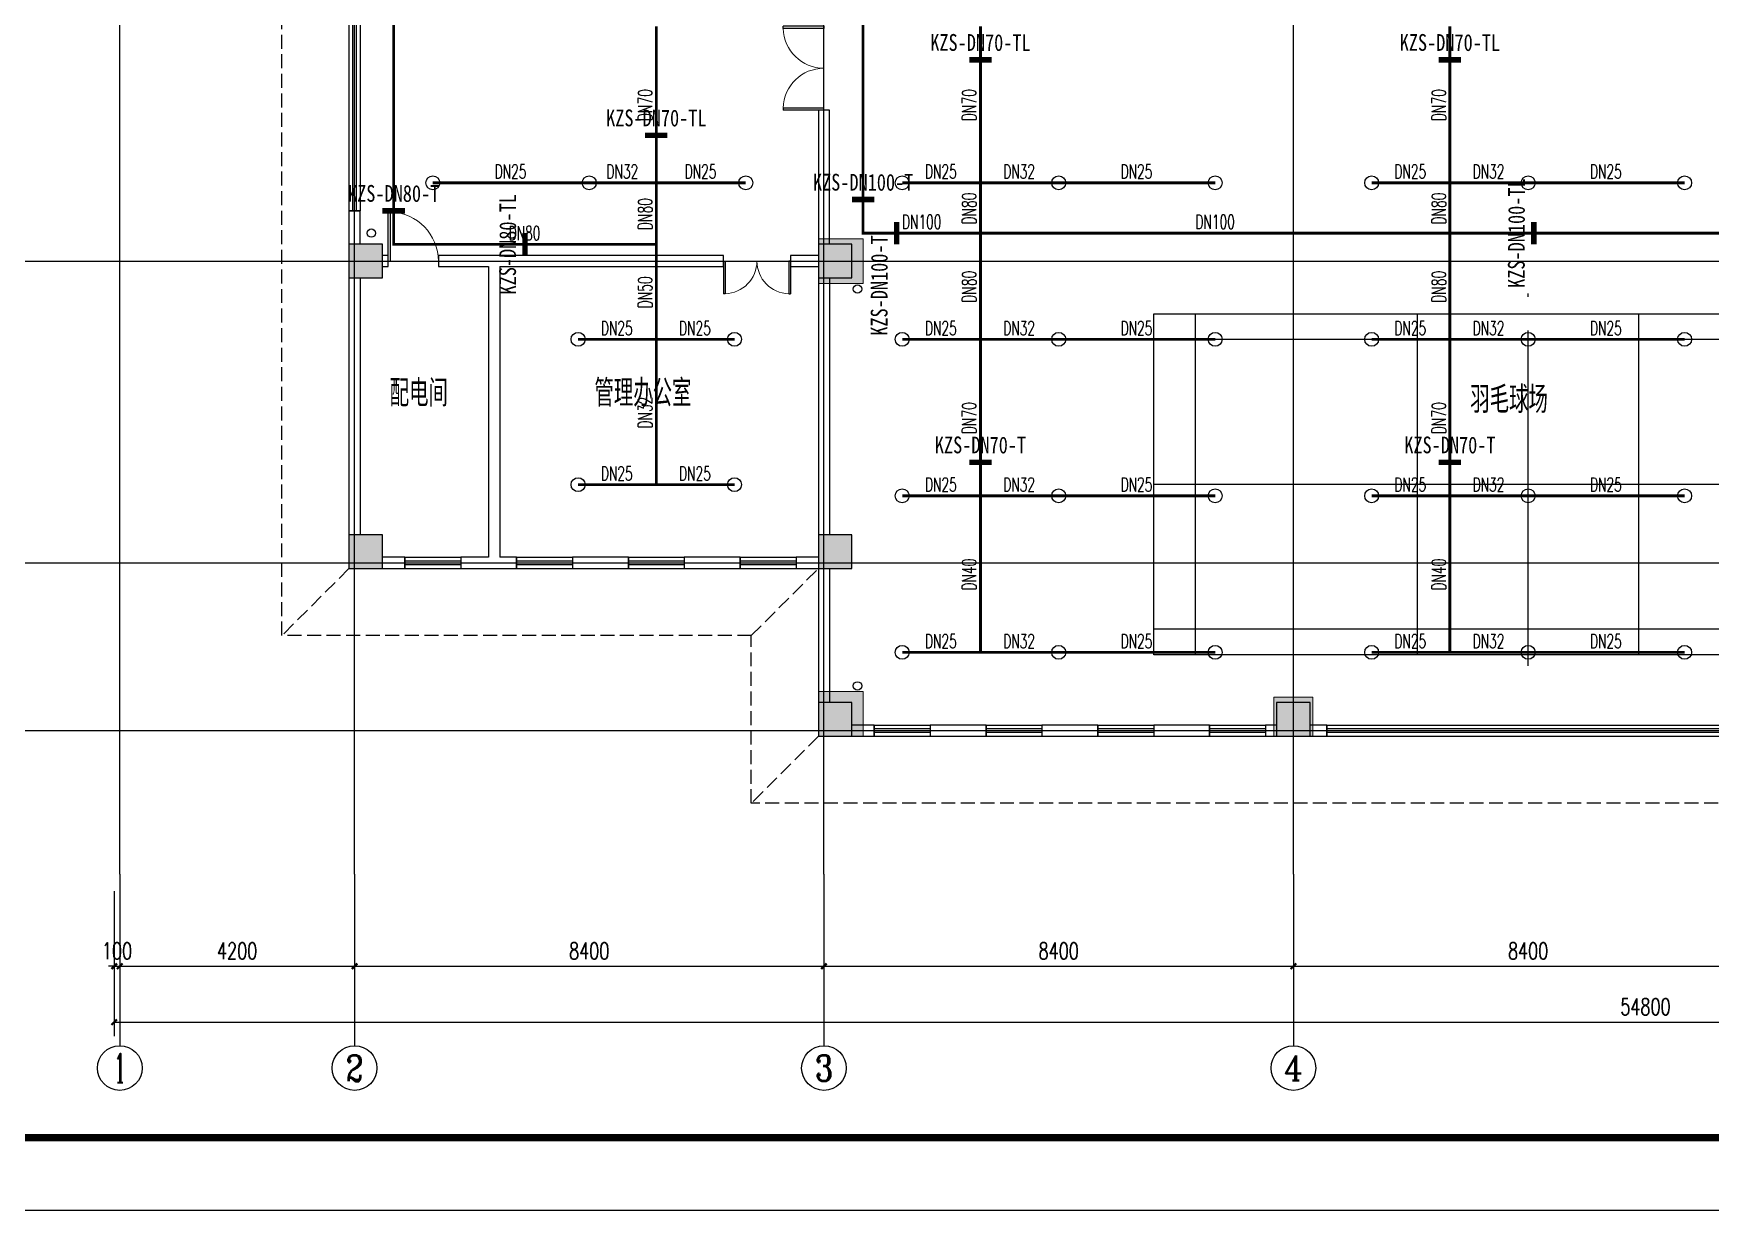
# Model space of a CAD drawing. Extents: x 817814 to 953178, y -139555 to 106956.
# Drawn here: x 860349 to 890356, y -139555 to -118500 of the extents above; entities that cross this region are included whole.
import ezdxf
from ezdxf.enums import TextEntityAlignment as Align

# ---------------------------------------------------------------- set-up
doc = ezdxf.new("R2010")
doc.units = 0
doc.header["$LTSCALE"] = 1000
doc.header["$MEASUREMENT"] = 0
doc.linetypes.add('__DASH', pattern=[0.35, 0.25, -0.1])
doc.linetypes.add('DOTE', pattern=[2.42, 2, -0.2, 0.02, -0.2])
doc.layers.add('15101', color=5, linetype='Continuous', lineweight=18)
for name, color, linetype in [('A-Roof-Drng', 8, 'Continuous'), ('AXIS', 3, 'Continuous'), ('AXIS_TEXT', 7, 'Continuous'), ('BTTK', 7, 'Continuous'), ('COLUMN', 2, 'Continuous'), ('DOOR_FIRE', 4, 'Continuous'), ('DOTE', 8, 'Continuous'), ('P-SPRN-IDEN', 4, 'Continuous'), ('P-SPRN-NAZL', 3, 'Continuous'), ('P-SPRN-PIPE', 6, 'Continuous'), ('PUB_DIM', 3, 'Continuous'), ('PUB_HATCH', 8, 'Continuous'), ('PUB_TEXT', 7, 'Continuous'), ('PUB_TITLE', 4, 'Continuous'), ('WALL', 2, 'Continuous'), ('WINDOW', 4, 'Continuous'), ('体育场地', 136, 'Continuous'), ('抗震支吊架', 2, 'Continuous'), ('散水', 151, '__DASH'), ('面积线', 3, 'Continuous')]:
    doc.layers.add(name, color=color, linetype=linetype)
doc.layers.add('建筑底图', color=6, linetype='Continuous', plot=False)
doc.styles.add('_TCH_AXIS', font='COMPLEX', dxfattribs={"bigfont": 'GBCBIG'})
doc.styles.add('_TCH_DIM_T3', font='SIMPLEX', dxfattribs={"width": 0.705882, "bigfont": 'GBCBIG'})
doc.styles.add('_TWT_PIPEDN', font='simplex.shx', dxfattribs={"width": 0.8, "height": 3.5, "bigfont": 'gbcbig.shx'})
doc.styles.add('COMPLEX', font='COMPLEX')
doc.styles.add('HZ(TK)', font='geniso.shx', dxfattribs={"width": 0.9, "bigfont": 'hztxt.shx'})
doc.styles.add('kzcad', font='', dxfattribs={"width": 0.8})
doc.styles.get("Standard").update_dxf_attribs({"font": 'GBENOR', "bigfont": 'GBCBIG'})
doc.styles.get('kzcad').set_extended_font_data('SimSun')
doc.dimstyles.new('_TCH_ARCH&&100', dxfattribs={"dimtxt": 297.5, "dimasz": 100, "dimexe": 250, "dimexo": 300, "dimgap": 126.25, "dimtad": 1, "dimdec": 0, "dimzin": 0, "dimdsep": 46, "dimtxsty": '_TCH_DIM_T3', "dimblk": 'ARCHTICK', "dimcen": 0.09, "dimclrt": 7, "dimazin": 2, "dimtfac": 1, "dimtdec": 0, "dimtix": 1, "dimtmove": 2, "dimatfit": 3, "dimfxl": 100, "dimtolj": 1, "dimtzin": 0, "dimarcsym": 0})

# ---------------------------------------------------------------- blocks, each defined once
blk = doc.blocks.new('HSDZHSHYAEJ')
at = {"layer": 'DOTE', "color": 0, "linetype": 'DOTE', "ltscale": 3}
blk.add_line((9324584, 5282425), (9317920, 5282425), dxfattribs=at)
at = {"layer": '体育场地', "color": 0}
for p, q in [((9318746, 5289125), (9318746, 5275725)), ((9321336, 5289125), (9321336, 5275725)), ((9323926, 5289125), (9323926, 5275725)), ((9324386, 5288375), (9318286, 5288375)), ((9324386, 5284405), (9318286, 5284405)), ((9324386, 5280445), (9318286, 5280445)), ((9324386, 5276475), (9318286, 5276475))]:
    blk.add_line(p, q, dxfattribs=at)
blk.add_lwpolyline([(9318286, 5275725), (9318286, 5289125), (9324386, 5289125), (9324386, 5275725)], close=True, dxfattribs=at)
blk = doc.blocks.new('zhuzi')
at = {"layer": '15101'}
h = blk.add_hatch(color=256, dxfattribs=at)
h.dxf.hatch_style = 1
h.paths.add_polyline_path([(50957, 5262), (51657, 5262), (51657, 5962), (50957, 5962)])
h.paths.add_polyline_path([(42757, 5162), (43557, 5162), (43557, 5962), (42757, 5962)])
h.paths.add_polyline_path([(34407, 5262), (35107, 5262), (35107, 5962), (34407, 5962)])
h.paths.add_polyline_path([(26007, 5262), (26707, 5262), (26707, 5962), (26007, 5962)])
h.paths.add_polyline_path([(17857, 5162), (18657, 5162), (18657, 5962), (17857, 5962)])
h.paths.add_polyline_path([(59457, 2362), (60057, 2362), (60057, 2962), (59457, 2962)])
h.paths.add_polyline_path([(51057, 2362), (51657, 2362), (51657, 2962), (51057, 2962)])
h.paths.add_polyline_path([(17857, 2362), (18457, 2362), (18457, 2962), (17857, 2962)])
h.paths.add_polyline_path([(9457, 2362), (10057, 2362), (10057, 2962), (9457, 2962)])
h.paths.add_polyline_path([(59457, -2838), (60057, -2838), (60057, -2238), (59457, -2238)])
h.paths.add_polyline_path([(50957, -2888), (51657, -2888), (51657, -2188), (50957, -2188)])
h.paths.add_polyline_path([(42757, -2938), (43557, -2938), (43557, -2138), (42757, -2138)])
h.paths.add_polyline_path([(17857, -2938), (18657, -2938), (18657, -2138), (17857, -2138)])
h.paths.add_polyline_path([(9457, -2838), (10057, -2838), (10057, -2238), (9457, -2238)])
h.paths.add_polyline_path([(59457, -11238), (60057, -11238), (60057, -10638), (59457, -10638)])
h.paths.add_polyline_path([(50957, -11288), (51657, -11288), (51657, -10588), (50957, -10588)])
h.paths.add_polyline_path([(42757, -11338), (43557, -11338), (43557, -10538), (42757, -10538)])
h.paths.add_polyline_path([(17857, -11338), (18657, -11338), (18657, -10538), (17857, -10538)])
h.paths.add_polyline_path([(9457, -11238), (10057, -11238), (10057, -10638), (9457, -10638)])
h.paths.add_polyline_path([(5257, -11238), (5857, -11238), (5857, -10638), (5257, -10638)])
h.paths.add_polyline_path([(59457, -19638), (60057, -19638), (60057, -19038), (59457, -19038)])
h.paths.add_polyline_path([(50957, -19688), (51657, -19688), (51657, -18988), (50957, -18988)])
h.paths.add_polyline_path([(42757, -19738), (43557, -19738), (43557, -18938), (42757, -18938)])
h.paths.add_polyline_path([(17857, -19738), (18657, -19738), (18657, -18938), (17857, -18938)])
h.paths.add_polyline_path([(9457, -19638), (10057, -19638), (10057, -19038), (9457, -19038)])
h.paths.add_polyline_path([(5257, -19638), (5857, -19638), (5857, -19038), (5257, -19038)])
h.paths.add_polyline_path([(59457, -28038), (60057, -28038), (60057, -27438), (59457, -27438)])
h.paths.add_polyline_path([(50957, -28088), (51657, -28088), (51657, -27388), (50957, -27388)])
h.paths.add_polyline_path([(42757, -28138), (43557, -28138), (43557, -27338), (42757, -27338)])
h.paths.add_polyline_path([(17857, -28138), (18657, -28138), (18657, -27338), (17857, -27338)])
h.paths.add_polyline_path([(9457, -28038), (10057, -28038), (10057, -27438), (9457, -27438)])
h.paths.add_polyline_path([(5257, -28038), (5857, -28038), (5857, -27438), (5257, -27438)])
h.paths.add_polyline_path([(59457, -36438), (60057, -36438), (60057, -35838), (59457, -35838)])
h.paths.add_polyline_path([(50957, -36488), (51657, -36488), (51657, -35788), (50957, -35788)])
h.paths.add_polyline_path([(42757, -36538), (43557, -36538), (43557, -35738), (42757, -35738)])
h.paths.add_polyline_path([(17857, -36538), (18657, -36538), (18657, -35738), (17857, -35738)])
h.paths.add_polyline_path([(9457, -36438), (10057, -36438), (10057, -35838), (9457, -35838)])
h.paths.add_polyline_path([(5257, -36438), (5857, -36438), (5857, -35838), (5257, -35838)])
h.paths.add_polyline_path([(59457, -44838), (60057, -44838), (60057, -44238), (59457, -44238)])
h.paths.add_polyline_path([(50957, -44888), (51657, -44888), (51657, -44188), (50957, -44188)])
h.paths.add_polyline_path([(42757, -44938), (43557, -44938), (43557, -44138), (42757, -44138)])
h.paths.add_polyline_path([(17857, -44938), (18657, -44938), (18657, -44138), (17857, -44138)])
h.paths.add_polyline_path([(9457, -44838), (10057, -44838), (10057, -44238), (9457, -44238)])
h.paths.add_polyline_path([(59457, -50038), (60057, -50038), (60057, -49438), (59457, -49438)])
h.paths.add_polyline_path([(51057, -50038), (51657, -50038), (51657, -49438), (51057, -49438)])
h.paths.add_polyline_path([(17857, -50038), (18457, -50038), (18457, -49438), (17857, -49438)])
h.paths.add_polyline_path([(9457, -50038), (10057, -50038), (10057, -49438), (9457, -49438)])
h.paths.add_polyline_path([(50957, -53038), (51657, -53038), (51657, -52338), (50957, -52338)])
h.paths.add_polyline_path([(42757, -53038), (43557, -53038), (43557, -52238), (42757, -52238)])
h.paths.add_polyline_path([(34407, -53038), (35107, -53038), (35107, -52338), (34407, -52338)])
h.paths.add_polyline_path([(26007, -53038), (26707, -53038), (26707, -52338), (26007, -52338)])
h.paths.add_polyline_path([(17857, -53038), (18657, -53038), (18657, -52238), (17857, -52238)])
at = {"layer": '15101', "linetype": 'Continuous'}
for points in [[(9457, -44838), (10057, -44838), (10057, -44238), (9457, -44238)], [(17857, -44938), (18657, -44938), (18657, -44138), (17857, -44138)], [(9457, -50038), (10057, -50038), (10057, -49438), (9457, -49438)], [(17857, -50038), (18457, -50038), (18457, -49438), (17857, -49438)], [(17857, -53038), (18657, -53038), (18657, -52238), (17857, -52238)], [(26007, -53038), (26707, -53038), (26707, -52338), (26007, -52338)]]:
    blk.add_lwpolyline(points, close=True, dxfattribs=at)
blk = doc.blocks.new('_ArchTick')
at = {"color": 0, "linetype": 'ByBlock', "const_width": 0.4}
blk.add_lwpolyline([(-0.5, -0.5), (0.5, 0.5)], dxfattribs=at)
blk = doc.blocks.new('*D241')
at = {"layer": 'Defpoints', "color": 0, "transparency": 16777216}
for p in [(517921, 52467), (572721, 52467), (572721, 49822)]:
    blk.add_point(p, dxfattribs=at)
at = {"layer": 'PUB_DIM', "color": 0, "lineweight": -2, "transparency": 16777216}
for p, q in [((517921, 52167), (517921, 49572)), ((572721, 52167), (572721, 49572)), ((517921, 49822), (572721, 49822))]:
    blk.add_line(p, q, dxfattribs=at)
at = {"layer": 'PUB_DIM', "color": 0, "lineweight": -2, "transparency": 16777216, "xscale": 100, "yscale": 100, "zscale": 100, "rotation": 180}
blk.add_blockref('_ArchTick', (517921, 49822), dxfattribs=at)
at = {"layer": 'PUB_DIM', "color": 0, "lineweight": -2, "transparency": 16777216, "xscale": 100, "yscale": 100, "zscale": 100}
blk.add_blockref('_ArchTick', (572721, 49822), dxfattribs=at)
at = {"layer": 'PUB_DIM', "color": 7, "transparency": 16777216, "insert": (545321, 50097), "char_height": 297.5, "attachment_point": 5, "style": '_TCH_DIM_T3'}
blk.add_mtext('\\A1;54800', dxfattribs=at)
blk = doc.blocks.new('*D273')
at = {"layer": 'Defpoints', "color": 0, "transparency": 16777216}
for p in [(517921, 52467), (518021, 52467), (518021, 50822)]:
    blk.add_point(p, dxfattribs=at)
at = {"layer": 'PUB_DIM', "color": 0, "lineweight": -2, "transparency": 16777216}
for p, q in [((517921, 52167), (517921, 50572)), ((518021, 52167), (518021, 50572)), ((517921, 50822), (517821, 50822)), ((517921, 50822), (518021, 50822)), ((518021, 50822), (518121, 50822))]:
    blk.add_line(p, q, dxfattribs=at)
at = {"layer": 'PUB_DIM', "color": 0, "lineweight": -2, "transparency": 16777216, "xscale": 100, "yscale": 100, "zscale": 100}
blk.add_blockref('_ArchTick', (517921, 50822), dxfattribs=at)
at = {"layer": 'PUB_DIM', "color": 0, "lineweight": -2, "transparency": 16777216, "xscale": 100, "yscale": 100, "zscale": 100, "rotation": 180}
blk.add_blockref('_ArchTick', (518021, 50822), dxfattribs=at)
at = {"layer": 'PUB_DIM', "color": 7, "transparency": 16777216, "insert": (517971, 51097), "char_height": 297.5, "attachment_point": 5, "style": '_TCH_DIM_T3'}
blk.add_mtext('\\A1;100', dxfattribs=at)
blk = doc.blocks.new('*D274')
at = {"layer": 'Defpoints', "color": 0, "transparency": 16777216}
for p in [(518021, 52467), (522221, 52467), (522221, 50822)]:
    blk.add_point(p, dxfattribs=at)
at = {"layer": 'PUB_DIM', "color": 0, "lineweight": -2, "transparency": 16777216}
for p, q in [((518021, 52167), (518021, 50572)), ((522221, 52167), (522221, 50572)), ((518021, 50822), (522221, 50822))]:
    blk.add_line(p, q, dxfattribs=at)
at = {"layer": 'PUB_DIM', "color": 0, "lineweight": -2, "transparency": 16777216, "xscale": 100, "yscale": 100, "zscale": 100, "rotation": 180}
blk.add_blockref('_ArchTick', (518021, 50822), dxfattribs=at)
at = {"layer": 'PUB_DIM', "color": 0, "lineweight": -2, "transparency": 16777216, "xscale": 100, "yscale": 100, "zscale": 100}
blk.add_blockref('_ArchTick', (522221, 50822), dxfattribs=at)
at = {"layer": 'PUB_DIM', "color": 7, "transparency": 16777216, "insert": (520121, 51097), "char_height": 297.5, "attachment_point": 5, "style": '_TCH_DIM_T3'}
blk.add_mtext('\\A1;4200', dxfattribs=at)
blk = doc.blocks.new('*D275')
at = {"layer": 'Defpoints', "color": 0, "transparency": 16777216}
for p in [(522221, 52467), (530621, 52467), (530621, 50822)]:
    blk.add_point(p, dxfattribs=at)
at = {"layer": 'PUB_DIM', "color": 0, "lineweight": -2, "transparency": 16777216}
for p, q in [((522221, 52167), (522221, 50572)), ((530621, 52167), (530621, 50572)), ((522221, 50822), (530621, 50822))]:
    blk.add_line(p, q, dxfattribs=at)
at = {"layer": 'PUB_DIM', "color": 0, "lineweight": -2, "transparency": 16777216, "xscale": 100, "yscale": 100, "zscale": 100, "rotation": 180}
blk.add_blockref('_ArchTick', (522221, 50822), dxfattribs=at)
at = {"layer": 'PUB_DIM', "color": 0, "lineweight": -2, "transparency": 16777216, "xscale": 100, "yscale": 100, "zscale": 100}
blk.add_blockref('_ArchTick', (530621, 50822), dxfattribs=at)
at = {"layer": 'PUB_DIM', "color": 7, "transparency": 16777216, "insert": (526421, 51097), "char_height": 297.5, "attachment_point": 5, "style": '_TCH_DIM_T3'}
blk.add_mtext('\\A1;8400', dxfattribs=at)
blk = doc.blocks.new('*D276')
at = {"layer": 'Defpoints', "color": 0, "transparency": 16777216}
for p in [(530621, 52467), (539021, 52467), (539021, 50822)]:
    blk.add_point(p, dxfattribs=at)
at = {"layer": 'PUB_DIM', "color": 0, "lineweight": -2, "transparency": 16777216}
for p, q in [((530621, 52167), (530621, 50572)), ((539021, 52167), (539021, 50572)), ((530621, 50822), (539021, 50822))]:
    blk.add_line(p, q, dxfattribs=at)
at = {"layer": 'PUB_DIM', "color": 0, "lineweight": -2, "transparency": 16777216, "xscale": 100, "yscale": 100, "zscale": 100, "rotation": 180}
blk.add_blockref('_ArchTick', (530621, 50822), dxfattribs=at)
at = {"layer": 'PUB_DIM', "color": 0, "lineweight": -2, "transparency": 16777216, "xscale": 100, "yscale": 100, "zscale": 100}
blk.add_blockref('_ArchTick', (539021, 50822), dxfattribs=at)
at = {"layer": 'PUB_DIM', "color": 7, "transparency": 16777216, "insert": (534821, 51097), "char_height": 297.5, "attachment_point": 5, "style": '_TCH_DIM_T3'}
blk.add_mtext('\\A1;8400', dxfattribs=at)
blk = doc.blocks.new('*D277')
at = {"layer": 'Defpoints', "color": 0, "transparency": 16777216}
for p in [(539021, 52467), (547421, 52467), (547421, 50822)]:
    blk.add_point(p, dxfattribs=at)
at = {"layer": 'PUB_DIM', "color": 0, "lineweight": -2, "transparency": 16777216}
for p, q in [((539021, 52167), (539021, 50572)), ((547421, 52167), (547421, 50572)), ((539021, 50822), (547421, 50822))]:
    blk.add_line(p, q, dxfattribs=at)
at = {"layer": 'PUB_DIM', "color": 0, "lineweight": -2, "transparency": 16777216, "xscale": 100, "yscale": 100, "zscale": 100, "rotation": 180}
blk.add_blockref('_ArchTick', (539021, 50822), dxfattribs=at)
at = {"layer": 'PUB_DIM', "color": 0, "lineweight": -2, "transparency": 16777216, "xscale": 100, "yscale": 100, "zscale": 100}
blk.add_blockref('_ArchTick', (547421, 50822), dxfattribs=at)
at = {"layer": 'PUB_DIM', "color": 7, "transparency": 16777216, "insert": (543221, 51097), "char_height": 297.5, "attachment_point": 5, "style": '_TCH_DIM_T3'}
blk.add_mtext('\\A1;8400', dxfattribs=at)
blk = doc.blocks.new('$TCHSYS$WIN2D')
for p, q in [((-0.5, 0.5), (0.5, 0.5)), ((-0.5, 0.5), (-0.5, -0.5)), ((0.5, 0.5), (0.5, -0.5)), ((0.5, 0.1667), (-0.5, 0.1667)), ((0.5, -0.1667), (-0.5, -0.1667)), ((-0.5, -0.5), (0.5, -0.5))]:
    blk.add_line(p, q)
blk = doc.blocks.new('_FZH')
blk.add_lwpolyline([(-0.5, -0.5), (0.5, -0.5), (0.5, 0.5), (-0.5, 0.5)], close=True)
at = {"layer": 'PUB_HATCH'}
blk.add_solid([(-0.5, -0.5), (0.5, -0.5), (-0.5, 0.5), (0.5, 0.5)], dxfattribs=at)
blk = doc.blocks.new('$DorLib2D$00000002')
for p, q in [((-0.5, 0), (-0.5, 0.4875)), ((-0.475, 0.4875), (-0.5, 0.4875)), ((-0.475, 0), (-0.475, 0.4875)), ((0.475, 0), (0.475, 0.4875)), ((0.475, 0.4875), (0.5, 0.4875)), ((0.5, 0), (0.5, 0.4875)), ((-0.5, 0), (-0.475, 0)), ((0.5, 0), (0.475, 0))]:
    blk.add_line(p, q)
at = {"lineweight": 13}
for centre, start, end in [((-0.4875, 0), 0, 88.53072), ((0.4875, 0), 91.46928, 180)]:
    blk.add_arc(centre, 0.4875, start, end, dxfattribs=at)
blk = doc.blocks.new('_AXISO')
blk.add_circle((0, 0), 0.5)
at = {"layer": 'AXIS_TEXT', "style": 'COMPLEX', "width": 1.041667}
blk.add_attdef('A', text='', height=0.56, dxfattribs=at).set_placement((-0.25, -0.28), (0.25, -0.28), align=Align.FIT)
blk = doc.blocks.new('$DorLib2D$00000001')
for p, q in [((0.45, 0.975), (0.5, 0.975)), ((0.45, 0), (0.45, 0.975)), ((0.5, 0), (0.5, 0.975)), ((0.5, 0), (0.45, 0))]:
    blk.add_line(p, q)
at = {"lineweight": 13}
blk.add_arc((0.475, 0), 0.975, 91.4693, 180, dxfattribs=at)
blk = doc.blocks.new('vhtemplate_2019年新竖式图框_A1')
at = {"layer": 'PUB_TITLE', "color": 7}
blk.add_lwpolyline([(0, 594), (841, 594), (841, 0), (0, 0)], close=True, dxfattribs=at)
at = {"layer": 'PUB_TITLE', "const_width": 1}
blk.add_lwpolyline([(25, 10), (831, 10), (831, 584), (25, 584)], close=True, dxfattribs=at)
at = {"layer": 'BTTK', "color": 4, "style": 'HZ(TK)', "width": 0.9}
for tag, p in [('合作单位_001', (795.83, 509.44)), ('建设单位_001', (795.85, 207.44)), ('工程名称_001', (795.62, 174.44)), ('子项名称_001', (805.71, 157.94)), ('图纸名称_001', (795.45, 138.94))]:
    blk.add_attdef(tag, p, '', height=3.5, dxfattribs=at)
for tag, p in [('注册证书号', (808.5, 279)), ('注册印章号', (808.5, 271)), ('设计号', (806, 193)), ('图别', (789.75, 34)), ('图号', (822.25, 34)), ('版本号', (789.75, 26)), ('日期', (822.25, 26))]:
    blk.add_attdef(tag, text='', height=3.5, dxfattribs=at).set_placement(p, align=Align.MIDDLE)
blk = doc.blocks.new('$TwtSys$00000125')
blk.add_circle((0, 0, 0), 1)
blk = doc.blocks.new('xdzcdxcvf')
at = {"layer": 'A-Roof-Drng'}
for centre in [(522521.4, 63937.7), (531221.4, 62937.7), (531221.4, 55837.7)]:
    blk.add_circle(centre, 75, dxfattribs=at)
at = {"layer": 'AXIS'}
for p, q in [((518021.4, 52467.1), (518021.4, 49400.8)), ((522221.4, 52467.1), (522221.4, 49400.8)), ((530621.4, 52467.1), (530621.4, 49400.8)), ((539021.4, 52467.1), (539021.4, 49400.8))]:
    blk.add_line(p, q, dxfattribs=at)
at = {"layer": 'DOTE'}
for p, q in [((518021.4, 52467.1), (518021.4, 117010.8)), ((522221.4, 52467.1), (522221.4, 117010.8)), ((530621.4, 52467.1), (530621.4, 117010.8)), ((539021.4, 52467.1), (539021.4, 117010.8)), ((512626.4, 63437.7), (579032.5, 63437.7)), ((512626.4, 58037.7), (579032.5, 58037.7)), ((512626.4, 55037.7), (579032.5, 55037.7))]:
    blk.add_line(p, q, dxfattribs=at)
at = {"layer": 'WALL'}
for p, q in [((530721.4, 66137.7), (530521.4, 66137.7)), ((530521.4, 66137.7), (530521.4, 63737.7)), ((530721.4, 63737.7), (530721.4, 66137.7)), ((522321.4, 64337.7), (522121.4, 64337.7)), ((522121.4, 64337.7), (522121.4, 63737.7)), ((522321.4, 63737.7), (522321.4, 64337.7)), ((522821.4, 63537.7), (522721.4, 63537.7)), ((522721.4, 63337.7), (522821.4, 63337.7)), ((522821.4, 63337.7), (522821.4, 63537.7)), ((524721.4, 63537.7), (523721.4, 63537.7)), ((523721.4, 63537.7), (523721.4, 63337.7)), ((523721.4, 63337.7), (524621.4, 63337.7)), ((524621.4, 63337.7), (524621.4, 58137.7)), ((528821.4, 63537.7), (524721.4, 63537.7)), ((524821.4, 63337.7), (524821.4, 58137.7)), ((524821.4, 63337.7), (528821.4, 63337.7)), ((528821.4, 63337.7), (528821.4, 63537.7)), ((530521.4, 63537.7), (530021.4, 63537.7)), ((530021.4, 63537.7), (530021.4, 63337.7)), ((530021.4, 63337.7), (530521.4, 63337.7)), ((522121.4, 63137.7), (522121.4, 58537.7)), ((522321.4, 63137.7), (522321.4, 58537.7)), ((530521.4, 63137.7), (530521.4, 58537.7)), ((530721.4, 63137.7), (530721.4, 58537.7)), ((523121.4, 58137.7), (522721.4, 58137.7)), ((522721.4, 57937.7), (523121.4, 57937.7)), ((523121.4, 57937.7), (523121.4, 58137.7)), ((524621.4, 58137.7), (524121.4, 58137.7)), ((524121.4, 58137.7), (524121.4, 57937.7)), ((524121.4, 57937.7), (524721.4, 57937.7)), ((524721.4, 57937.7), (525121.4, 57937.7)), ((525121.4, 58137.7), (524821.4, 58137.7)), ((525121.4, 57937.7), (525121.4, 58137.7)), ((527121.4, 58137.7), (526121.4, 58137.7)), ((526121.4, 58137.7), (526121.4, 57937.7)), ((526121.4, 57937.7), (527121.4, 57937.7)), ((527121.4, 57937.7), (527121.4, 58137.7)), ((529121.4, 58137.7), (528121.4, 58137.7)), ((528121.4, 58137.7), (528121.4, 57937.7)), ((528121.4, 57937.7), (529121.4, 57937.7)), ((529121.4, 57937.7), (529121.4, 58137.7)), ((530521.4, 58137.7), (530121.4, 58137.7)), ((530121.4, 58137.7), (530121.4, 57937.7)), ((530121.4, 57937.7), (530521.4, 57937.7)), ((530521.4, 57937.7), (530521.4, 55537.7)), ((530721.4, 57937.7), (530721.4, 55537.7)), ((531521.4, 55137.7), (531121.4, 55137.7)), ((531121.4, 54937.7), (531521.4, 54937.7)), ((531521.4, 54937.7), (531521.4, 55137.7)), ((533521.4, 55137.7), (532521.4, 55137.7)), ((532521.4, 55137.7), (532521.4, 54937.7)), ((532521.4, 54937.7), (533521.4, 54937.7)), ((533521.4, 54937.7), (533521.4, 55137.7)), ((535521.4, 55137.7), (534521.4, 55137.7)), ((534521.4, 55137.7), (534521.4, 54937.7)), ((534521.4, 54937.7), (535521.4, 54937.7)), ((535521.4, 54937.7), (535521.4, 55137.7)), ((537521.4, 55137.7), (536521.4, 55137.7)), ((536521.4, 55137.7), (536521.4, 54937.7)), ((536521.4, 54937.7), (537521.4, 54937.7)), ((537521.4, 54937.7), (537521.4, 55137.7)), ((538721.4, 55137.7), (538521.4, 55137.7)), ((538521.4, 55137.7), (538521.4, 54937.7)), ((538521.4, 54937.7), (538721.4, 54937.7)), ((539621.5, 55137.7), (539321.4, 55137.7)), ((539321.4, 54937.7), (539621.5, 54937.7)), ((539621.5, 54937.7), (539621.5, 55137.7))]:
    blk.add_line(p, q, dxfattribs=at)
at = {"layer": '散水'}
for p, q in [((522121.4, 57937.6), (520921.4, 56737.6)), ((529321.4, 56737.6), (530521.4, 57937.6)), ((530521.4, 54937.6), (529321.4, 53737.6))]:
    blk.add_line(p, q, dxfattribs=at)
blk.add_lwpolyline([(573921.4, 57937.6), (573921.4, 56737.6), (565521.4, 56737.6), (565521.4, 53737.6), (529321.4, 53737.6), (529321.4, 56737.6), (520921.4, 56737.6), (520921.4, 70337.6), (516721.4, 70337.6), (516721.4, 77087.7)], dxfattribs=at)
blk.add_blockref('zhuzi', (512664.2, 107975.3))
at = {"layer": 'AXIS'}
ref = blk.add_blockref('_AXISO', (518021.4, 49000.8), dxfattribs=dict(at, xscale=800, yscale=800, zscale=800))
ref.add_attrib('A', '1', dxfattribs={"layer": 'AXIS_TEXT', "height": 514.7, "style": '_TCH_AXIS'}).set_placement((517911.1, 48743.4), (518131.7, 48743.4), align=Align.FIT)
ref = blk.add_blockref('_AXISO', (522221.4, 49000.8), dxfattribs=dict(at, xscale=800, yscale=800, zscale=800))
ref.add_attrib('A', '2', dxfattribs={"layer": 'AXIS_TEXT', "height": 465.9, "style": '_TCH_AXIS'}).set_placement((522066.1, 48767.8), (522376.7, 48767.8), align=Align.FIT)
ref = blk.add_blockref('_AXISO', (530621.4, 49000.8), dxfattribs=dict(at, xscale=800, yscale=800, zscale=800))
ref.add_attrib('A', '3', dxfattribs={"layer": 'AXIS_TEXT', "height": 465.9, "style": '_TCH_AXIS'}).set_placement((530466.1, 48767.8), (530776.7, 48767.8), align=Align.FIT)
ref = blk.add_blockref('_AXISO', (539021.4, 49000.8), dxfattribs=dict(at, xscale=800, yscale=800, zscale=800))
ref.add_attrib('A', '4', dxfattribs={"layer": 'AXIS_TEXT', "height": 445.4, "style": '_TCH_AXIS'}).set_placement((538851.7, 48778.1), (539191.1, 48778.1), align=Align.FIT)
at = {"layer": 'COLUMN', "xscale": 600, "yscale": 600, "zscale": 600}
for p in [(522421.4, 63437.7), (530821.4, 63437.7), (522421.4, 58237.7), (530821.4, 58237.7), (530821.4, 55237.7), (539021.4, 55237.7)]:
    blk.add_blockref('_FZH', p, dxfattribs=at)
at = {"layer": 'DOOR_FIRE', "xscale": -1500, "yscale": 1500, "zscale": 200, "rotation": 90}
blk.add_blockref('$DorLib2D$00000002', (530621.4, 66887.7), dxfattribs=at)
at = {"layer": 'WINDOW'}
for name, p, xscale, yscale, zscale, rotation in [('$TCHSYS$WIN2D', (522221.4, 67937.7), -7200, 200, 7200, 90), ('$DorLib2D$00000002', (529421.4, 63437.7), 1200, 1200, -1200, 180)]:
    blk.add_blockref(name, p, dxfattribs=dict(at, xscale=xscale, yscale=yscale, zscale=zscale, rotation=rotation))
for name, p, xscale, yscale, zscale in [('$DorLib2D$00000001', (523271.4, 63437.7), -900, 900, -900), ('$TCHSYS$WIN2D', (523621.4, 58037.7), 1000, 200, 1000), ('$TCHSYS$WIN2D', (525621.4, 58037.7), 1000, 200, 1000), ('$TCHSYS$WIN2D', (527621.4, 58037.7), 1000, 200, 1000), ('$TCHSYS$WIN2D', (529621.4, 58037.7), 1000, 200, 1000), ('$TCHSYS$WIN2D', (532021.4, 55037.7), 1000, 200, 1000), ('$TCHSYS$WIN2D', (534021.4, 55037.7), 1000, 200, 1000), ('$TCHSYS$WIN2D', (536021.4, 55037.7), 1000, 200, 1000), ('$TCHSYS$WIN2D', (538021.4, 55037.7), 1000, 200, 1000), ('$TCHSYS$WIN2D', (543221.5, 55037.7), 7200, 200, 7200)]:
    blk.add_blockref(name, p, dxfattribs=dict(at, xscale=xscale, yscale=yscale, zscale=zscale))
at = {"layer": '面积线', "color": 8, "rotation": 270}
blk.add_blockref('HSDZHSHYAEJ', (-4739204, 9380779.1), dxfattribs=at)
at = {"layer": 'PUB_TEXT'}
for s, p in [('配电间', (522850.8, 60834.8)), ('管理办公室', (526513.8, 60834.8)), ('羽毛球场', (542185.3, 60718.1))]:
    blk.add_text(s, height=482.27, dxfattribs=at).set_placement(p)
at = {"layer": 'PUB_DIM'}
for p1, p2, distance, picture, middle in [((517921.4, 52467.1), (518021.4, 52467.1), -1644.7, '*D273', (517971.4, 51097.4)), ((517921.4, 52467.1), (572721.4, 52467.1), -2644.7, '*D241', (545321.4, 50097.4)), ((518021.4, 52467.1), (522221.4, 52467.1), -1644.7, '*D274', (520121.4, 51097.4)), ((522221.4, 52467.1), (530621.4, 52467.1), -1644.7, '*D275', (526421.4, 51097.4)), ((530621.4, 52467.1), (539021.4, 52467.1), -1644.7, '*D276', (534821.4, 51097.4)), ((539021.4, 52467.1), (547421.4, 52467.1), -1644.7, '*D277', (543221.4, 51097.4))]:
    dim = blk.add_aligned_dim(p1=p1, p2=p2, distance=distance, dimstyle='_TCH_ARCH&&100', dxfattribs=at)
    dim.commit()
    dim.dimension.update_dxf_attribs({"geometry": picture, "text_midpoint": middle})

msp = doc.modelspace()

# ---------------------------------------------------------------- hatches: boundary and pattern name
at = {"layer": 'P-SPRN-PIPE'}
for color, points in [(2, [(875193.4, -122070.5), (875168.4, -122070.5), (875168.4, -122095.5)]), (2, [(875193.4, -122070.5), (875193.4, -122095.5), (875168.4, -122095.5)]), (256, [(866793.4, -122270.5), (866793.4, -122295.5), (866768.4, -122295.5)]), (256, [(866793.4, -122270.5), (866768.4, -122270.5), (866768.4, -122295.5)])]:
    msp.add_hatch(color=color, dxfattribs=at).paths.add_polyline_path(points)

# ---------------------------------------------------------------- linework, layer by layer
at = {"layer": 'P-SPRN-PIPE', "const_width": 50}
for points in [[(866793.4, -122270.5), (866793.4, -108570.5)], [(871493.4, -121170.5), (871493.4, -118370.5)], [(877293.4, -121170.5), (877293.4, -118370.5)], [(885693.4, -118370.5), (885693.4, -121170.5)], [(870293.4, -121170.5), (867493.4, -121170.5)], [(871493.4, -121170.5), (870293.4, -121170.5)], [(873093.4, -121170.5), (871493.4, -121170.5)], [(871493.4, -122270.5), (871493.4, -121170.5)], [(877293.4, -121170.5), (875893.4, -121170.5)], [(878693.4, -121170.5), (877293.4, -121170.5)], [(877293.4, -122070.5), (877293.4, -121170.5)], [(881493.4, -121170.5), (878693.4, -121170.5)], [(885693.4, -121170.5), (884293.4, -121170.5)], [(887093.4, -121170.5), (885693.4, -121170.5)], [(885693.4, -121170.5), (885693.4, -122070.5)], [(889893.4, -121170.5), (887093.4, -121170.5)], [(877293.4, -123970.5), (877293.4, -122070.5)], [(885693.4, -122070.5), (885693.4, -123970.5)], [(871493.4, -122270.5), (866793.4, -122270.5)], [(871493.4, -123970.5), (871493.4, -122270.5)], [(871493.4, -123970.5), (870093.4, -123970.5)], [(872893.4, -123970.5), (871493.4, -123970.5)], [(871493.4, -126570.5), (871493.4, -123970.5)], [(877293.4, -123970.5), (875893.4, -123970.5)], [(878693.4, -123970.5), (877293.4, -123970.5)], [(877293.4, -126770.5), (877293.4, -123970.5)], [(881493.4, -123970.5), (878693.4, -123970.5)], [(884293.4, -123970.5), (885693.4, -123970.5)], [(885693.4, -123970.5), (887093.4, -123970.5)], [(885693.4, -123970.5), (885693.4, -126770.5)], [(887093.4, -123970.5), (889893.4, -123970.5)], [(871493.4, -126570.5), (870093.4, -126570.5)], [(872893.4, -126570.5), (871493.4, -126570.5)], [(877293.4, -126770.5), (875893.4, -126770.5)], [(878693.4, -126770.5), (877293.4, -126770.5)], [(877293.4, -129570.5), (877293.4, -126770.5)], [(881493.4, -126770.5), (878693.4, -126770.5)], [(884293.4, -126770.5), (885693.4, -126770.5)], [(885693.4, -126770.5), (887093.4, -126770.5)], [(885693.4, -126770.5), (885693.4, -129570.5)], [(887093.4, -126770.5), (889893.4, -126770.5)], [(877293.4, -129570.5), (875893.4, -129570.5)], [(878693.4, -129570.5), (877293.4, -129570.5)], [(881493.4, -129570.5), (878693.4, -129570.5)], [(885693.4, -129570.5), (884293.4, -129570.5)], [(887093.4, -129570.5), (885693.4, -129570.5)], [(889893.4, -129570.5), (887093.4, -129570.5)]]:
    msp.add_lwpolyline(points, dxfattribs=at)
at = {"layer": 'P-SPRN-PIPE', "color": 2, "const_width": 50}
for points in [[(875193.4, -122070.5), (875193.4, -108570.5)], [(875193.4, -122070.5), (877293.4, -122070.5)], [(877293.4, -122070.5), (885693.4, -122070.5)], [(885693.4, -122070.5), (896893.4, -122070.5)]]:
    msp.add_lwpolyline(points, dxfattribs=at)
at = {"layer": '抗震支吊架', "color": 4, "const_width": 100}
for points in [[(877093.4, -118970.5), (877493.4, -118970.5)], [(885493.4, -118970.5), (885893.4, -118970.5)], [(871293.4, -120320.5), (871693.4, -120320.5)], [(874993.4, -121470.5), (875393.4, -121470.5)], [(866593.4, -121670.5), (866993.4, -121670.5)], [(875793.4, -122270.5), (875793.4, -121870.5)], [(887193.4, -122270.5), (887193.4, -121870.5)], [(869143.4, -122470.5), (869143.4, -122070.5)], [(877093.4, -126170.5), (877493.4, -126170.5)], [(885493.4, -126170.5), (885893.4, -126170.5)]]:
    msp.add_lwpolyline(points, dxfattribs=at)

# ---------------------------------------------------------------- block references
at = {"xscale": 130, "yscale": 130, "zscale": 130}
msp.add_blockref('vhtemplate_2019年新竖式图框_A1', (843848.3, -139555.2), dxfattribs=at)
at = {"layer": 'P-SPRN-NAZL', "xscale": 125, "yscale": 125, "zscale": 125}
for p in [(867493.4, -121170.5), (870293.4, -121170.5), (873093.4, -121170.5), (875893.4, -121170.5), (878693.4, -121170.5), (881493.4, -121170.5), (884293.4, -121170.5), (887093.4, -121170.5), (889893.4, -121170.5), (870093.4, -123970.5), (872893.4, -123970.5), (875893.4, -123970.5), (878693.4, -123970.5), (881493.4, -123970.5), (884293.4, -123970.5), (887093.4, -123970.5), (889893.4, -123970.5), (870093.4, -126570.5), (872893.4, -126570.5), (875893.4, -126770.5), (878693.4, -126770.5), (881493.4, -126770.5), (884293.4, -126770.5), (887093.4, -126770.5), (889893.4, -126770.5), (875893.4, -129570.5), (878693.4, -129570.5), (881493.4, -129570.5), (884293.4, -129570.5), (887093.4, -129570.5), (889893.4, -129570.5)]:
    msp.add_blockref('$TwtSys$00000125', p, dxfattribs=at)
at = {"layer": '建筑底图'}
msp.add_blockref('xdzcdxcvf', (343872, -186008.2), dxfattribs=at)

# ---------------------------------------------------------------- texts
at = {"layer": 'P-SPRN-IDEN', "style": '_TWT_PIPEDN', "width": 0.64}
for s, p in [('DN70', (871418.4, -120063.9)), ('DN70', (877218.4, -120063.9)), ('DN70', (885618.4, -120063.9)), ('DN80', (871418.4, -122013.9)), ('DN80', (877218.4, -121913.9)), ('DN80', (885618.4, -121913.9)), ('DN80', (877218.4, -123313.9)), ('DN80', (885618.4, -123313.9)), ('DN70', (877218.4, -125663.9)), ('DN70', (885618.4, -125663.9))]:
    msp.add_text(s, height=250, rotation=90, dxfattribs=at).set_placement(p)
at = {"layer": 'P-SPRN-IDEN', "color": 251, "style": '_TWT_PIPEDN', "width": 0.64}
for s, rotation, p in [('DN25', 0.00001, (868600.1, -121095.5)), ('DN32', 0.00001, (870600.1, -121095.5)), ('DN25', 0.00001, (872000.1, -121095.5)), ('DN25', 0.00001, (876300.1, -121095.5)), ('DN32', 0.00001, (877700.1, -121095.5)), ('DN25', 0.00001, (879800.1, -121095.5)), ('DN25', 0.00001, (884700.1, -121095.5)), ('DN32', 0.00001, (886100.1, -121095.5)), ('DN25', 0.00001, (888200.1, -121095.5)), ('DN50', 90, (871418.4, -123413.9)), ('DN25', 0.00001, (870500.1, -123895.5)), ('DN25', 0.00001, (871900.1, -123895.5)), ('DN25', 0.00001, (876300.1, -123895.5)), ('DN32', 0.00001, (877700.1, -123895.5)), ('DN25', 0.00001, (879800.1, -123895.5)), ('DN32', 90, (871418.4, -125563.9)), ('DN25', 0.00001, (870500.1, -126495.5)), ('DN25', 0.00001, (871900.1, -126495.5)), ('DN25', 0.00001, (876300.1, -126695.5)), ('DN32', 0.00001, (877700.1, -126695.5)), ('DN25', 0.00001, (879800.1, -126695.5)), ('DN40', 90, (877218.4, -128463.9)), ('DN40', 90, (885618.4, -128463.9)), ('DN25', 0.00001, (876300.1, -129495.5)), ('DN32', 0.00001, (877700.1, -129495.5)), ('DN25', 0.00001, (879800.1, -129495.5)), ('DN25', 0.00001, (884700.1, -129495.5)), ('DN32', 0.00001, (886100.1, -129495.5)), ('DN25', 0.00001, (888200.1, -129495.5))]:
    msp.add_text(s, height=250, rotation=rotation, dxfattribs=at).set_placement(p)
at = {"layer": 'P-SPRN-IDEN', "style": '_TWT_PIPEDN', "width": 0.64}
for s, p in [('DN100', (875889.1, -121995.5)), ('DN100', (881139.1, -121995.5)), ('DN80', (868850.1, -122195.5))]:
    msp.add_text(s, height=250, dxfattribs=at).set_placement(p)
at = {"layer": 'P-SPRN-IDEN', "color": 251, "style": '_TWT_PIPEDN', "width": 0.64}
for s, p in [('DN25', (884700.1, -123895.5)), ('DN32', (886100.1, -123895.5)), ('DN25', (888200.1, -123895.5)), ('DN25', (884700.1, -126695.5)), ('DN32', (886100.1, -126695.5)), ('DN25', (888200.1, -126695.5))]:
    msp.add_text(s, height=250, dxfattribs=at).set_placement(p)
at = {"layer": '抗震支吊架', "color": 4, "style": 'kzcad', "width": 0.8}
for s, rotation, p in [('KZS-DN70-TL', 359.88539, (877293.4, -118810.5)), ('KZS-DN70-TL', 359.88539, (885693.4, -118810.5)), ('KZS-DN70-TL', 359.88539, (871493.4, -120160.5)), ('KZS-DN80-T', 359.88539, (866793.4, -121510.5)), ('KZS-DN100-T', 359.88539, (875193.4, -121310.5)), ('KZS-DN100-TL', 89.88539, (887033.4, -122070.5)), ('KZS-DN80-TL', 89.88539, (868983.4, -122270.5)), ('KZS-DN100-T', 89.88539, (875631.5, -123008.4)), ('KZS-DN70-T', 359.88539, (877293.4, -126010.5)), ('KZS-DN70-T', 359.88539, (885693.4, -126010.5))]:
    msp.add_text(s, height=300, rotation=rotation, dxfattribs=at).set_placement(p, align=Align.CENTER)

doc.saveas('drawing.dxf')
